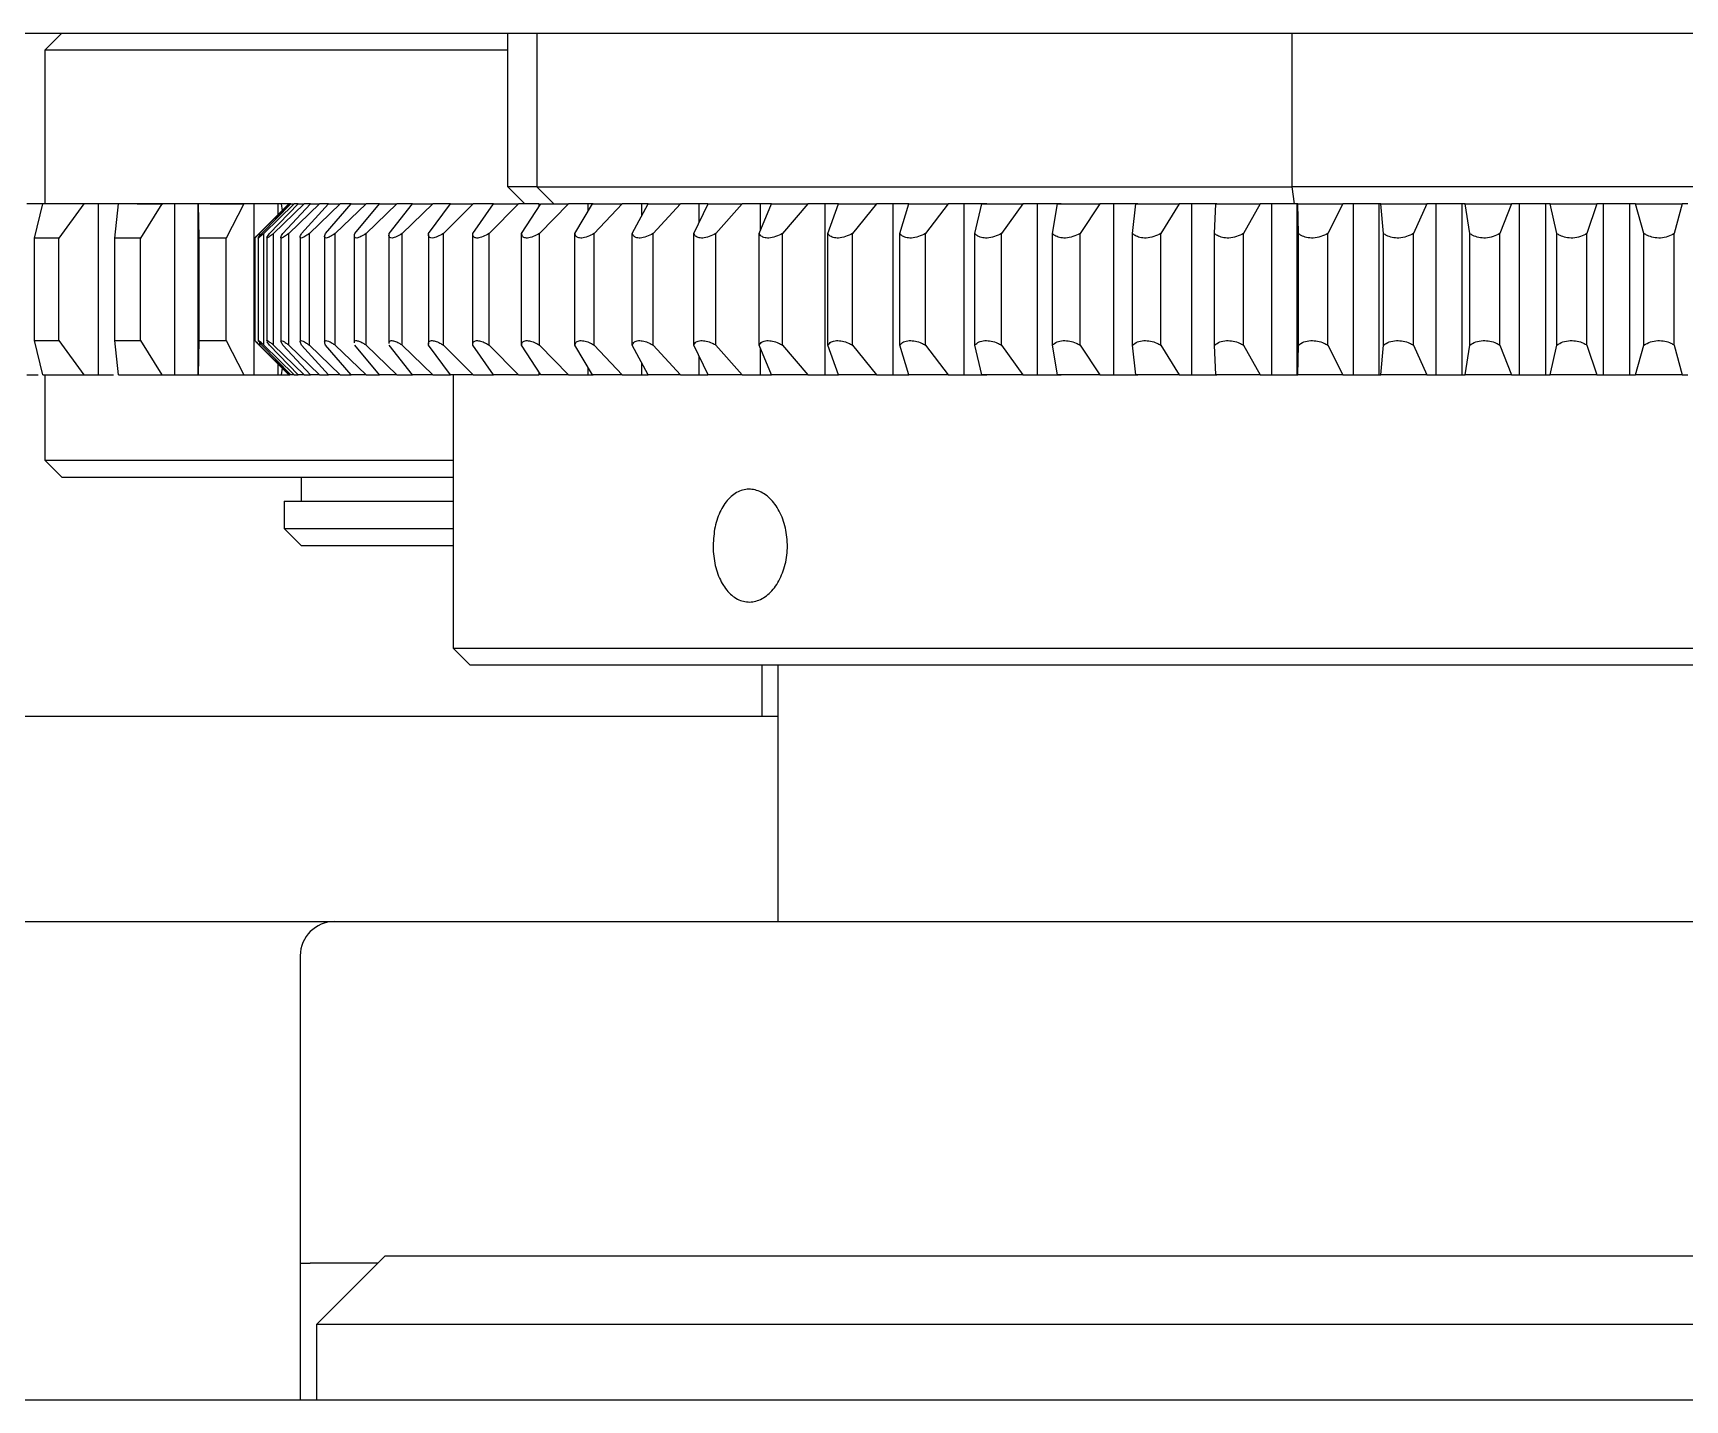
# Model space of a CAD drawing. Extents: x 500 to 100500, y -14500 to 21140.
# Drawn here: x 13657.43 to 13705.75, y -9654.02 to -9614.02 of the extents above; entities that cross this region are included whole.
import ezdxf

# ---------------------------------------------------------------- set-up
doc = ezdxf.new("R2010")
doc.units = 0
doc.linetypes.add('CENTER', pattern=[10.16, 6.35, -1.27, 1.27, -1.27])
doc.layers.get('0').update_dxf_attribs({"linetype": 'CONTINUOUS'})
doc.layers.add('Center', color=1, linetype='CENTER')

# ---------------------------------------------------------------- blocks, each defined once
blk = doc.blocks.new('KJVision R')
at = {"color": 2, "linetype": 'Continuous', "lineweight": 25}
for p, q in [((10068.895, -70870.137, 54.868), (10245.895, -70870.137, 54.868)), ((10091.455, -70870.137, 54.868), (10090.955, -70870.637, 54.868)), ((10104.493, -70874.637, 54.868), (10104.493, -70870.137, 54.868)), ((10105.34, -70870.137, 54.868), (10105.34, -70874.637, 54.868)), ((10127.439, -70874.637, 54.868), (10127.439, -70870.137, 54.868)), ((10090.955, -70870.637, 54.868), (10090.955, -70875.137, 54.868)), ((10096.733, -70870.637, 54.868), (10090.955, -70870.637, 54.868)), ((10104.493, -70870.637, 54.868), (10096.733, -70870.637, 54.868)), ((10105.34, -70874.637, 54.868), (10104.493, -70874.637, 54.868)), ((10104.996, -70875.137, 54.868), (10104.493, -70874.637, 54.868)), ((10105.837, -70875.137, 54.868), (10105.34, -70874.637, 54.868)), ((10105.34, -70874.637, 54.868), (10127.439, -70874.637, 54.868)), ((10127.507, -70875.137, 54.868), (10127.439, -70874.637, 54.868)), ((10150.747, -70874.637, 54.868), (10127.439, -70874.637, 54.868)), ((10091.035, -70875.137, 54.868), (10090.431, -70875.137, 54.868)), ((10090.65, -70876.137, 54.868), (10090.89, -70875.137, 54.868)), ((10092.09, -70875.137, 54.868), (10090.89, -70875.137, 54.868)), ((10092.09, -70875.137, 54.868), (10091.366, -70876.137, 54.868)), ((10092.526, -70875.137, 54.868), (10092.09, -70875.137, 54.868)), ((10092.526, -70880.137, 54.868), (10092.526, -70875.137, 54.868)), ((10093.173, -70875.137, 54.868), (10092.526, -70875.137, 54.868)), ((10092.996, -70876.137, 54.868), (10093.107, -70875.137, 54.868)), ((10094.379, -70875.137, 54.868), (10093.107, -70875.137, 54.868)), ((10094.379, -70875.137, 54.868), (10093.755, -70876.137, 54.868)), ((10094.755, -70875.137, 54.868), (10094.379, -70875.137, 54.868)), ((10094.755, -70880.137, 54.868), (10094.755, -70875.137, 54.868)), ((10095.435, -70875.137, 54.868), (10094.755, -70875.137, 54.868)), ((10095.435, -70880.137, 54.868), (10095.435, -70875.137, 54.868)), ((10095.447, -70875.137, 54.868), (10095.435, -70875.137, 54.868)), ((10095.467, -70876.137, 54.868), (10095.447, -70875.137, 54.868)), ((10096.772, -70875.137, 54.868), (10095.447, -70875.137, 54.868)), ((10096.772, -70875.137, 54.868), (10096.258, -70876.137, 54.868)), ((10097.081, -70875.137, 54.868), (10096.772, -70875.137, 54.868)), ((10097.081, -70880.137, 54.868), (10097.081, -70875.137, 54.868)), ((10097.783, -70875.137, 54.868), (10097.081, -70875.137, 54.868)), ((10098.095, -70875.137, 54.868), (10097.149, -70876.082, 54.868)), ((10097.233, -70876.005, 54.868), (10098.106, -70875.137, 54.868)), ((10097.297, -70876.005, 54.868), (10098.15, -70875.137, 54.868)), ((10098.245, -70875.137, 54.868), (10097.359, -70876.005, 54.868)), ((10097.527, -70876.005, 54.868), (10098.36, -70875.137, 54.868)), ((10098.54, -70875.137, 54.868), (10097.644, -70876.005, 54.868)), ((10097.783, -70875.449, 54.868), (10097.783, -70875.137, 54.868)), ((10097.874, -70875.137, 54.868), (10097.783, -70875.137, 54.868)), ((10097.903, -70875.329, 54.868), (10097.874, -70875.137, 54.868)), ((10098.124, -70875.137, 54.868), (10097.874, -70875.137, 54.868)), ((10097.916, -70876.005, 54.868), (10098.725, -70875.137, 54.868)), ((10098.99, -70875.137, 54.868), (10098.088, -70876.005, 54.868)), ((10098.095, -70875.137, 54.868), (10098.106, -70875.137, 54.868)), ((10098.15, -70875.137, 54.868), (10098.106, -70875.137, 54.868)), ((10098.15, -70875.137, 54.868), (10098.245, -70875.137, 54.868)), ((10098.36, -70875.137, 54.868), (10098.245, -70875.137, 54.868)), ((10098.36, -70875.137, 54.868), (10098.54, -70875.137, 54.868)), ((10098.463, -70876.005, 54.868), (10099.246, -70875.137, 54.868)), ((10098.725, -70875.137, 54.868), (10098.54, -70875.137, 54.868)), ((10099.594, -70875.137, 54.868), (10098.69, -70876.005, 54.868)), ((10098.725, -70875.137, 54.868), (10098.99, -70875.137, 54.868)), ((10099.246, -70875.137, 54.868), (10098.99, -70875.137, 54.868)), ((10099.166, -70876.005, 54.868), (10099.918, -70875.137, 54.868)), ((10099.246, -70875.137, 54.868), (10099.594, -70875.137, 54.868)), ((10100.348, -70875.137, 54.868), (10099.446, -70876.005, 54.868)), ((10099.918, -70875.137, 54.868), (10099.594, -70875.137, 54.868)), ((10099.918, -70875.137, 54.868), (10100.348, -70875.137, 54.868)), ((10100.022, -70876.005, 54.868), (10100.741, -70875.137, 54.868)), ((10100.741, -70875.137, 54.868), (10100.348, -70875.137, 54.868)), ((10101.251, -70875.137, 54.868), (10100.354, -70876.005, 54.868)), ((10100.741, -70875.137, 54.868), (10101.251, -70875.137, 54.868)), ((10101.027, -70876.005, 54.868), (10101.71, -70875.137, 54.868)), ((10101.71, -70875.137, 54.868), (10101.251, -70875.137, 54.868)), ((10102.299, -70875.137, 54.868), (10101.41, -70876.005, 54.868)), ((10101.71, -70875.137, 54.868), (10102.299, -70875.137, 54.868)), ((10102.178, -70876.005, 54.868), (10102.822, -70875.137, 54.868)), ((10102.822, -70875.137, 54.868), (10102.299, -70875.137, 54.868)), ((10103.487, -70875.137, 54.868), (10102.61, -70876.005, 54.868)), ((10102.822, -70875.137, 54.868), (10103.487, -70875.137, 54.868)), ((10103.469, -70876.005, 54.868), (10104.073, -70875.137, 54.868)), ((10104.073, -70875.137, 54.868), (10103.487, -70875.137, 54.868)), ((10104.811, -70875.137, 54.868), (10103.949, -70876.005, 54.868)), ((10104.073, -70875.137, 54.868), (10104.811, -70875.137, 54.868)), ((10105.408, -70875.137, 54.868), (10104.811, -70875.137, 54.868)), ((10104.896, -70876.005, 54.868), (10105.457, -70875.137, 54.868)), ((10105.408, -70875.213, 54.868), (10105.408, -70875.137, 54.868)), ((10106.266, -70875.137, 54.868), (10105.422, -70876.005, 54.868)), ((10105.457, -70875.137, 54.868), (10106.266, -70875.137, 54.868)), ((10106.849, -70875.137, 54.868), (10106.266, -70875.137, 54.868)), ((10106.454, -70876.005, 54.868), (10106.969, -70875.137, 54.868)), ((10106.849, -70875.339, 54.868), (10106.849, -70875.137, 54.868)), ((10106.993, -70875.137, 54.868), (10106.849, -70875.137, 54.868)), ((10106.969, -70875.137, 54.868), (10107.845, -70875.137, 54.868)), ((10107.845, -70875.137, 54.868), (10107.024, -70876.005, 54.868)), ((10108.413, -70875.137, 54.868), (10107.845, -70875.137, 54.868)), ((10108.136, -70876.005, 54.868), (10108.603, -70875.137, 54.868)), ((10108.413, -70875.49, 54.868), (10108.413, -70875.137, 54.868)), ((10108.602, -70875.137, 54.868), (10108.413, -70875.137, 54.868)), ((10108.603, -70875.137, 54.868), (10109.543, -70875.137, 54.868)), ((10109.543, -70875.137, 54.868), (10108.747, -70876.005, 54.868)), ((10110.094, -70875.137, 54.868), (10109.543, -70875.137, 54.868)), ((10109.935, -70876.005, 54.868), (10110.353, -70875.137, 54.868)), ((10110.094, -70875.675, 54.868), (10110.094, -70875.137, 54.868)), ((10110.351, -70875.137, 54.868), (10110.094, -70875.137, 54.868)), ((10110.353, -70875.137, 54.868), (10111.353, -70875.137, 54.868)), ((10111.353, -70875.137, 54.868), (10110.585, -70876.005, 54.868)), ((10111.884, -70875.137, 54.868), (10111.353, -70875.137, 54.868)), ((10111.845, -70876.005, 54.868), (10112.211, -70875.137, 54.868)), ((10111.884, -70875.912, 54.868), (10111.884, -70875.137, 54.868)), ((10112.21, -70875.137, 54.868), (10111.884, -70875.137, 54.868)), ((10112.211, -70875.137, 54.868), (10113.267, -70875.137, 54.868)), ((10113.267, -70875.137, 54.868), (10112.531, -70876.005, 54.868)), ((10113.776, -70875.137, 54.868), (10113.267, -70875.137, 54.868)), ((10113.776, -70880.137, 54.868), (10113.776, -70875.137, 54.868)), ((10114.17, -70875.137, 54.868), (10113.776, -70875.137, 54.868)), ((10113.857, -70876.005, 54.868), (10114.171, -70875.137, 54.868)), ((10114.171, -70875.137, 54.868), (10115.279, -70875.137, 54.868)), ((10115.279, -70875.137, 54.868), (10114.578, -70876.005, 54.868)), ((10115.764, -70875.137, 54.868), (10115.279, -70875.137, 54.868)), ((10115.764, -70880.137, 54.868), (10115.764, -70875.137, 54.868)), ((10116.223, -70875.137, 54.868), (10115.764, -70875.137, 54.868)), ((10115.964, -70876.005, 54.868), (10116.224, -70875.137, 54.868)), ((10116.224, -70875.137, 54.868), (10117.38, -70875.137, 54.868)), ((10117.38, -70875.137, 54.868), (10116.716, -70876.005, 54.868)), ((10117.84, -70875.137, 54.868), (10117.38, -70875.137, 54.868)), ((10117.84, -70880.137, 54.868), (10117.84, -70875.137, 54.868)), ((10118.505, -70875.137, 54.868), (10117.84, -70875.137, 54.868)), ((10118.158, -70876.005, 54.868), (10118.363, -70875.137, 54.868)), ((10118.363, -70875.137, 54.868), (10119.562, -70875.137, 54.868)), ((10119.562, -70875.137, 54.868), (10118.938, -70876.005, 54.868)), ((10119.994, -70875.137, 54.868), (10119.562, -70875.137, 54.868)), ((10119.994, -70880.137, 54.868), (10119.994, -70875.137, 54.868)), ((10120.682, -70875.137, 54.868), (10119.994, -70875.137, 54.868)), ((10120.429, -70876.005, 54.868), (10120.579, -70875.137, 54.868)), ((10120.579, -70875.137, 54.868), (10121.816, -70875.137, 54.868)), ((10121.816, -70875.137, 54.868), (10121.234, -70876.005, 54.868)), ((10122.219, -70875.137, 54.868), (10121.816, -70875.137, 54.868)), ((10122.219, -70880.137, 54.868), (10122.219, -70875.137, 54.868)), ((10122.928, -70875.137, 54.868), (10122.219, -70875.137, 54.868)), ((10122.77, -70876.005, 54.868), (10122.863, -70875.137, 54.868)), ((10122.863, -70875.137, 54.868), (10124.134, -70875.137, 54.868)), ((10124.134, -70875.137, 54.868), (10123.597, -70876.005, 54.868)), ((10124.506, -70875.137, 54.868), (10124.134, -70875.137, 54.868)), ((10124.506, -70880.137, 54.868), (10124.506, -70875.137, 54.868)), ((10125.232, -70875.137, 54.868), (10124.506, -70875.137, 54.868)), ((10125.17, -70876.005, 54.868), (10125.207, -70875.137, 54.868)), ((10125.207, -70875.137, 54.868), (10126.506, -70875.137, 54.868)), ((10126.506, -70875.137, 54.868), (10126.015, -70876.005, 54.868)), ((10126.846, -70875.137, 54.868), (10126.506, -70875.137, 54.868)), ((10126.846, -70880.137, 54.868), (10126.846, -70875.137, 54.868)), ((10127.587, -70875.137, 54.868), (10126.846, -70875.137, 54.868)), ((10127.587, -70880.137, 54.868), (10127.587, -70875.137, 54.868)), ((10127.601, -70875.137, 54.868), (10127.587, -70875.137, 54.868)), ((10127.621, -70876.005, 54.868), (10127.601, -70875.137, 54.868)), ((10127.601, -70875.137, 54.868), (10128.923, -70875.137, 54.868)), ((10128.923, -70875.137, 54.868), (10128.481, -70876.005, 54.868)), ((10129.229, -70875.137, 54.868), (10128.923, -70875.137, 54.868)), ((10129.229, -70880.137, 54.868), (10129.229, -70875.137, 54.868)), ((10129.982, -70875.137, 54.868), (10129.229, -70875.137, 54.868)), ((10129.982, -70880.137, 54.868), (10129.982, -70875.137, 54.868)), ((10130.035, -70875.137, 54.868), (10129.982, -70875.137, 54.868)), ((10130.112, -70876.005, 54.868), (10130.035, -70875.137, 54.868)), ((10130.035, -70875.137, 54.868), (10131.376, -70875.137, 54.868)), ((10131.376, -70875.137, 54.868), (10130.984, -70876.005, 54.868)), ((10131.647, -70875.137, 54.868), (10131.376, -70875.137, 54.868)), ((10131.647, -70880.137, 54.868), (10131.647, -70875.137, 54.868)), ((10132.408, -70875.137, 54.868), (10131.647, -70875.137, 54.868)), ((10132.408, -70880.137, 54.868), (10132.408, -70875.137, 54.868)), ((10132.5, -70875.137, 54.868), (10132.408, -70875.137, 54.868)), ((10132.634, -70876.005, 54.868), (10132.5, -70875.137, 54.868)), ((10132.5, -70875.137, 54.868), (10133.854, -70875.137, 54.868)), ((10133.854, -70875.137, 54.868), (10133.514, -70876.005, 54.868)), ((10134.089, -70875.137, 54.868), (10133.854, -70875.137, 54.868)), ((10134.089, -70880.137, 54.868), (10134.089, -70875.137, 54.868)), ((10134.856, -70875.137, 54.868), (10134.089, -70875.137, 54.868)), ((10134.856, -70880.137, 54.868), (10134.856, -70875.137, 54.868)), ((10134.987, -70875.137, 54.868), (10134.856, -70875.137, 54.868)), ((10135.176, -70876.005, 54.868), (10134.987, -70875.137, 54.868)), ((10134.987, -70875.137, 54.868), (10136.348, -70875.137, 54.868)), ((10136.348, -70875.137, 54.868), (10136.061, -70876.005, 54.868)), ((10136.546, -70875.137, 54.868), (10136.348, -70875.137, 54.868)), ((10136.546, -70880.137, 54.868), (10136.546, -70875.137, 54.868)), ((10137.316, -70875.137, 54.868), (10136.546, -70875.137, 54.868)), ((10137.316, -70880.137, 54.868), (10137.316, -70875.137, 54.868)), ((10137.485, -70875.137, 54.868), (10137.316, -70875.137, 54.868)), ((10137.729, -70876.005, 54.868), (10137.485, -70875.137, 54.868)), ((10137.485, -70875.137, 54.868), (10138.848, -70875.137, 54.868)), ((10138.848, -70875.137, 54.868), (10138.616, -70876.005, 54.868)), ((10139.009, -70875.137, 54.868), (10138.848, -70875.137, 54.868)), ((10097.115, -70876.117, 54.868), (10097.149, -70876.083, 54.868)), ((10097.233, -70876.005, 54.868), (10097.233, -70876.078, 54.868)), ((10097.359, -70879.268, 54.868), (10097.359, -70876.005, 54.868)), ((10097.644, -70879.268, 54.868), (10097.644, -70876.005, 54.868)), ((10098.088, -70879.268, 54.868), (10098.088, -70876.005, 54.868)), ((10098.69, -70879.268, 54.868), (10098.69, -70876.005, 54.868)), ((10099.138, -70876.092, 54.868), (10099.138, -70879.177, 54.868)), ((10099.446, -70879.268, 54.868), (10099.446, -70876.005, 54.868)), ((10100.005, -70876.076, 54.868), (10100.005, -70879.198, 54.868)), ((10100.354, -70879.268, 54.868), (10100.354, -70876.005, 54.868)), ((10101.019, -70876.059, 54.868), (10101.019, -70879.22, 54.868)), ((10101.41, -70879.268, 54.868), (10101.41, -70876.005, 54.868)), ((10102.175, -70876.035, 54.868), (10102.175, -70879.241, 54.868)), ((10102.61, -70879.268, 54.868), (10102.61, -70876.005, 54.868)), ((10103.469, -70879.268, 54.868), (10103.469, -70876.005, 54.868)), ((10103.949, -70879.268, 54.868), (10103.949, -70876.005, 54.868)), ((10104.896, -70879.268, 54.868), (10104.896, -70876.005, 54.868)), ((10105.422, -70879.268, 54.868), (10105.422, -70876.005, 54.868)), ((10106.454, -70879.268, 54.868), (10106.454, -70876.005, 54.868)), ((10107.024, -70879.268, 54.868), (10107.024, -70876.005, 54.868)), ((10108.136, -70879.268, 54.868), (10108.136, -70876.005, 54.868)), ((10108.747, -70879.268, 54.868), (10108.747, -70876.005, 54.868)), ((10109.935, -70879.268, 54.868), (10109.935, -70876.005, 54.868)), ((10110.585, -70879.268, 54.868), (10110.585, -70876.005, 54.868)), ((10111.845, -70879.268, 54.868), (10111.845, -70876.005, 54.868)), ((10112.531, -70879.268, 54.868), (10112.531, -70876.005, 54.868)), ((10113.857, -70879.268, 54.868), (10113.857, -70876.005, 54.868)), ((10114.578, -70879.268, 54.868), (10114.578, -70876.005, 54.868)), ((10115.964, -70879.268, 54.868), (10115.964, -70876.005, 54.868)), ((10116.716, -70879.268, 54.868), (10116.716, -70876.005, 54.868)), ((10118.158, -70879.268, 54.868), (10118.158, -70876.005, 54.868)), ((10118.938, -70879.268, 54.868), (10118.938, -70876.005, 54.868)), ((10120.429, -70879.268, 54.868), (10120.429, -70876.005, 54.868)), ((10121.234, -70879.268, 54.868), (10121.234, -70876.005, 54.868)), ((10122.77, -70879.268, 54.868), (10122.77, -70876.005, 54.868)), ((10123.597, -70879.268, 54.868), (10123.597, -70876.005, 54.868)), ((10125.17, -70879.268, 54.868), (10125.17, -70876.005, 54.868)), ((10126.015, -70879.268, 54.868), (10126.015, -70876.005, 54.868)), ((10127.621, -70879.268, 54.868), (10127.621, -70876.005, 54.868)), ((10128.481, -70879.268, 54.868), (10128.481, -70876.005, 54.868)), ((10130.112, -70879.268, 54.868), (10130.112, -70876.005, 54.868)), ((10130.984, -70879.268, 54.868), (10130.984, -70876.005, 54.868)), ((10132.634, -70879.268, 54.868), (10132.634, -70876.005, 54.868)), ((10133.514, -70879.268, 54.868), (10133.514, -70876.005, 54.868)), ((10135.176, -70879.268, 54.868), (10135.176, -70876.005, 54.868)), ((10136.061, -70879.268, 54.868), (10136.061, -70876.005, 54.868)), ((10137.729, -70879.268, 54.868), (10137.729, -70876.005, 54.868)), ((10138.616, -70879.268, 54.868), (10138.616, -70876.005, 54.868)), ((10091.366, -70876.137, 54.868), (10090.65, -70876.137, 54.868)), ((10090.65, -70879.137, 54.868), (10090.65, -70876.137, 54.868)), ((10091.366, -70879.137, 54.868), (10091.366, -70876.137, 54.868)), ((10093.755, -70876.137, 54.868), (10092.996, -70876.137, 54.868)), ((10092.996, -70879.137, 54.868), (10092.996, -70876.137, 54.868)), ((10093.755, -70879.137, 54.868), (10093.755, -70876.137, 54.868)), ((10096.258, -70876.137, 54.868), (10095.467, -70876.137, 54.868)), ((10095.467, -70879.137, 54.868), (10095.467, -70876.137, 54.868)), ((10096.258, -70879.137, 54.868), (10096.258, -70876.137, 54.868)), ((10097.096, -70876.132, 54.868), (10097.096, -70879.141, 54.868)), ((10097.192, -70876.128, 54.868), (10097.192, -70879.145, 54.868)), ((10097.446, -70876.124, 54.868), (10097.446, -70879.15, 54.868)), ((10097.856, -70876.121, 54.868), (10097.856, -70879.159, 54.868)), ((10098.421, -70876.107, 54.868), (10098.421, -70879.168, 54.868)), ((10090.89, -70880.137, 54.868), (10090.65, -70879.137, 54.868)), ((10090.65, -70879.137, 54.868), (10091.366, -70879.137, 54.868)), ((10091.366, -70879.137, 54.868), (10092.09, -70880.137, 54.868)), ((10093.107, -70880.137, 54.868), (10092.996, -70879.137, 54.868)), ((10092.996, -70879.137, 54.868), (10093.755, -70879.137, 54.868)), ((10093.755, -70879.137, 54.868), (10094.379, -70880.137, 54.868)), ((10095.447, -70880.137, 54.868), (10095.467, -70879.137, 54.868)), ((10095.467, -70879.137, 54.868), (10096.258, -70879.137, 54.868)), ((10096.258, -70879.137, 54.868), (10096.772, -70880.137, 54.868)), ((10097.149, -70879.191, 54.868), (10098.095, -70880.137, 54.868)), ((10097.233, -70879.195, 54.868), (10097.233, -70879.268, 54.868)), ((10097.233, -70879.268, 54.868), (10098.106, -70880.137, 54.868)), ((10098.15, -70880.137, 54.868), (10097.297, -70879.268, 54.868)), ((10097.359, -70879.268, 54.868), (10098.245, -70880.137, 54.868)), ((10097.527, -70879.268, 54.868), (10097.461, -70879.178, 54.868)), ((10098.36, -70880.137, 54.868), (10097.527, -70879.268, 54.868)), ((10097.644, -70879.268, 54.868), (10098.54, -70880.137, 54.868)), ((10098.725, -70880.137, 54.868), (10097.916, -70879.268, 54.868)), ((10098.088, -70879.268, 54.868), (10098.99, -70880.137, 54.868)), ((10099.246, -70880.137, 54.868), (10098.463, -70879.268, 54.868)), ((10098.69, -70879.268, 54.868), (10099.594, -70880.137, 54.868)), ((10099.918, -70880.137, 54.868), (10099.166, -70879.268, 54.868)), ((10099.446, -70879.268, 54.868), (10100.348, -70880.137, 54.868)), ((10100.741, -70880.137, 54.868), (10100.022, -70879.268, 54.868)), ((10100.354, -70879.268, 54.868), (10101.251, -70880.137, 54.868)), ((10101.71, -70880.137, 54.868), (10101.027, -70879.268, 54.868)), ((10101.41, -70879.268, 54.868), (10102.299, -70880.137, 54.868)), ((10102.822, -70880.137, 54.868), (10102.178, -70879.268, 54.868)), ((10102.61, -70879.268, 54.868), (10103.487, -70880.137, 54.868)), ((10104.073, -70880.137, 54.868), (10103.469, -70879.268, 54.868)), ((10103.949, -70879.268, 54.868), (10104.811, -70880.137, 54.868)), ((10105.457, -70880.137, 54.868), (10104.896, -70879.268, 54.868)), ((10105.422, -70879.268, 54.868), (10106.266, -70880.137, 54.868)), ((10106.969, -70880.137, 54.868), (10106.454, -70879.268, 54.868)), ((10107.024, -70879.268, 54.868), (10107.845, -70880.137, 54.868)), ((10108.603, -70880.137, 54.868), (10108.136, -70879.268, 54.868)), ((10108.747, -70879.268, 54.868), (10109.543, -70880.137, 54.868)), ((10110.353, -70880.137, 54.868), (10109.935, -70879.268, 54.868)), ((10110.585, -70879.268, 54.868), (10111.353, -70880.137, 54.868)), ((10112.211, -70880.137, 54.868), (10111.845, -70879.268, 54.868)), ((10111.884, -70880.137, 54.868), (10111.884, -70879.361, 54.868)), ((10112.531, -70879.268, 54.868), (10113.267, -70880.137, 54.868)), ((10114.171, -70880.137, 54.868), (10113.857, -70879.268, 54.868)), ((10114.578, -70879.268, 54.868), (10115.279, -70880.137, 54.868)), ((10116.224, -70880.137, 54.868), (10115.964, -70879.268, 54.868)), ((10116.716, -70879.268, 54.868), (10117.38, -70880.137, 54.868)), ((10118.363, -70880.137, 54.868), (10118.158, -70879.268, 54.868)), ((10118.938, -70879.268, 54.868), (10119.562, -70880.137, 54.868)), ((10120.579, -70880.137, 54.868), (10120.429, -70879.268, 54.868)), ((10121.234, -70879.268, 54.868), (10121.816, -70880.137, 54.868)), ((10122.863, -70880.137, 54.868), (10122.77, -70879.268, 54.868)), ((10123.597, -70879.268, 54.868), (10124.134, -70880.137, 54.868)), ((10125.207, -70880.137, 54.868), (10125.17, -70879.268, 54.868)), ((10126.015, -70879.268, 54.868), (10126.506, -70880.137, 54.868)), ((10127.601, -70880.137, 54.868), (10127.621, -70879.268, 54.868)), ((10128.481, -70879.268, 54.868), (10128.923, -70880.137, 54.868)), ((10130.035, -70880.137, 54.868), (10130.112, -70879.268, 54.868)), ((10130.984, -70879.268, 54.868), (10131.376, -70880.137, 54.868)), ((10132.5, -70880.137, 54.868), (10132.634, -70879.268, 54.868)), ((10133.514, -70879.268, 54.868), (10133.854, -70880.137, 54.868)), ((10134.987, -70880.137, 54.868), (10135.176, -70879.268, 54.868)), ((10136.061, -70879.268, 54.868), (10136.348, -70880.137, 54.868)), ((10137.485, -70880.137, 54.868), (10137.729, -70879.268, 54.868)), ((10138.616, -70879.268, 54.868), (10138.848, -70880.137, 54.868)), ((10097.783, -70880.137, 54.868), (10097.783, -70879.825, 54.868)), ((10097.874, -70880.137, 54.868), (10097.903, -70879.945, 54.868)), ((10106.849, -70880.137, 54.868), (10106.849, -70879.935, 54.868)), ((10108.413, -70880.137, 54.868), (10108.413, -70879.784, 54.868)), ((10110.094, -70880.137, 54.868), (10110.094, -70879.598, 54.868)), ((10090.431, -70880.137, 54.868), (10090.755, -70880.137, 54.868)), ((10090.89, -70880.137, 54.868), (10092.09, -70880.137, 54.868)), ((10090.955, -70880.137, 54.868), (10090.955, -70882.637, 54.868)), ((10092.09, -70880.137, 54.868), (10092.526, -70880.137, 54.868)), ((10092.526, -70880.137, 54.868), (10092.963, -70880.137, 54.868)), ((10093.107, -70880.137, 54.868), (10094.379, -70880.137, 54.868)), ((10094.379, -70880.137, 54.868), (10094.755, -70880.137, 54.868)), ((10094.755, -70880.137, 54.868), (10095.435, -70880.137, 54.868)), ((10095.435, -70880.137, 54.868), (10095.447, -70880.137, 54.868)), ((10095.447, -70880.137, 54.868), (10096.772, -70880.137, 54.868)), ((10096.772, -70880.137, 54.868), (10097.081, -70880.137, 54.868)), ((10097.081, -70880.137, 54.868), (10097.783, -70880.137, 54.868)), ((10097.783, -70880.137, 54.868), (10097.874, -70880.137, 54.868)), ((10097.874, -70880.137, 54.868), (10098.124, -70880.137, 54.868)), ((10098.106, -70880.137, 54.868), (10098.095, -70880.137, 54.868)), ((10098.15, -70880.137, 54.868), (10098.106, -70880.137, 54.868)), ((10098.245, -70880.137, 54.868), (10098.15, -70880.137, 54.868)), ((10098.245, -70880.137, 54.868), (10098.36, -70880.137, 54.868)), ((10098.54, -70880.137, 54.868), (10098.36, -70880.137, 54.868)), ((10098.54, -70880.137, 54.868), (10098.725, -70880.137, 54.868)), ((10098.99, -70880.137, 54.868), (10098.725, -70880.137, 54.868)), ((10098.99, -70880.137, 54.868), (10099.246, -70880.137, 54.868)), ((10099.594, -70880.137, 54.868), (10099.246, -70880.137, 54.868)), ((10099.594, -70880.137, 54.868), (10099.918, -70880.137, 54.868)), ((10100.348, -70880.137, 54.868), (10099.918, -70880.137, 54.868)), ((10100.348, -70880.137, 54.868), (10100.741, -70880.137, 54.868)), ((10101.251, -70880.137, 54.868), (10100.741, -70880.137, 54.868)), ((10101.251, -70880.137, 54.868), (10101.71, -70880.137, 54.868)), ((10102.299, -70880.137, 54.868), (10101.71, -70880.137, 54.868)), ((10102.299, -70880.137, 54.868), (10102.822, -70880.137, 54.868)), ((10103.487, -70880.137, 54.868), (10102.822, -70880.137, 54.868)), ((10102.895, -70880.137, 54.868), (10102.895, -70888.137, 54.868)), ((10103.487, -70880.137, 54.868), (10104.073, -70880.137, 54.868)), ((10104.811, -70880.137, 54.868), (10104.073, -70880.137, 54.868)), ((10104.811, -70880.137, 54.868), (10105.408, -70880.137, 54.868)), ((10105.408, -70880.137, 54.868), (10105.408, -70880.06, 54.868)), ((10106.266, -70880.137, 54.868), (10105.457, -70880.137, 54.868)), ((10106.266, -70880.137, 54.868), (10106.849, -70880.137, 54.868)), ((10106.849, -70880.137, 54.868), (10106.993, -70880.137, 54.868)), ((10107.845, -70880.137, 54.868), (10106.969, -70880.137, 54.868)), ((10107.845, -70880.137, 54.868), (10108.413, -70880.137, 54.868)), ((10108.413, -70880.137, 54.868), (10108.602, -70880.137, 54.868)), ((10109.543, -70880.137, 54.868), (10108.603, -70880.137, 54.868)), ((10109.543, -70880.137, 54.868), (10110.094, -70880.137, 54.868)), ((10110.094, -70880.137, 54.868), (10110.351, -70880.137, 54.868)), ((10111.353, -70880.137, 54.868), (10110.353, -70880.137, 54.868)), ((10111.353, -70880.137, 54.868), (10111.884, -70880.137, 54.868)), ((10111.884, -70880.137, 54.868), (10112.21, -70880.137, 54.868)), ((10113.267, -70880.137, 54.868), (10112.211, -70880.137, 54.868)), ((10113.267, -70880.137, 54.868), (10113.776, -70880.137, 54.868)), ((10113.776, -70880.137, 54.868), (10114.17, -70880.137, 54.868)), ((10115.279, -70880.137, 54.868), (10114.171, -70880.137, 54.868)), ((10115.279, -70880.137, 54.868), (10115.764, -70880.137, 54.868)), ((10115.764, -70880.137, 54.868), (10116.223, -70880.137, 54.868)), ((10117.38, -70880.137, 54.868), (10116.224, -70880.137, 54.868)), ((10117.38, -70880.137, 54.868), (10117.84, -70880.137, 54.868)), ((10117.84, -70880.137, 54.868), (10118.505, -70880.137, 54.868)), ((10119.562, -70880.137, 54.868), (10118.363, -70880.137, 54.868)), ((10119.562, -70880.137, 54.868), (10119.994, -70880.137, 54.868)), ((10119.994, -70880.137, 54.868), (10120.682, -70880.137, 54.868)), ((10121.816, -70880.137, 54.868), (10120.579, -70880.137, 54.868)), ((10121.816, -70880.137, 54.868), (10122.219, -70880.137, 54.868)), ((10122.219, -70880.137, 54.868), (10122.928, -70880.137, 54.868)), ((10124.134, -70880.137, 54.868), (10122.863, -70880.137, 54.868)), ((10124.134, -70880.137, 54.868), (10124.506, -70880.137, 54.868)), ((10124.506, -70880.137, 54.868), (10125.232, -70880.137, 54.868)), ((10126.506, -70880.137, 54.868), (10125.207, -70880.137, 54.868)), ((10126.506, -70880.137, 54.868), (10126.846, -70880.137, 54.868)), ((10126.846, -70880.137, 54.868), (10127.587, -70880.137, 54.868)), ((10127.587, -70880.137, 54.868), (10127.601, -70880.137, 54.868)), ((10128.923, -70880.137, 54.868), (10127.601, -70880.137, 54.868)), ((10128.923, -70880.137, 54.868), (10129.229, -70880.137, 54.868)), ((10129.229, -70880.137, 54.868), (10129.982, -70880.137, 54.868)), ((10129.982, -70880.137, 54.868), (10130.035, -70880.137, 54.868)), ((10131.376, -70880.137, 54.868), (10130.035, -70880.137, 54.868)), ((10131.376, -70880.137, 54.868), (10131.647, -70880.137, 54.868)), ((10131.647, -70880.137, 54.868), (10132.408, -70880.137, 54.868)), ((10132.408, -70880.137, 54.868), (10132.5, -70880.137, 54.868)), ((10133.854, -70880.137, 54.868), (10132.5, -70880.137, 54.868)), ((10133.854, -70880.137, 54.868), (10134.089, -70880.137, 54.868)), ((10134.089, -70880.137, 54.868), (10134.856, -70880.137, 54.868)), ((10134.856, -70880.137, 54.868), (10134.987, -70880.137, 54.868)), ((10136.348, -70880.137, 54.868), (10134.987, -70880.137, 54.868)), ((10136.348, -70880.137, 54.868), (10136.546, -70880.137, 54.868)), ((10136.546, -70880.137, 54.868), (10137.316, -70880.137, 54.868)), ((10137.316, -70880.137, 54.868), (10137.485, -70880.137, 54.868)), ((10138.848, -70880.137, 54.868), (10137.485, -70880.137, 54.868)), ((10138.848, -70880.137, 54.868), (10139.009, -70880.137, 54.868)), ((10090.955, -70882.637, 54.868), (10091.455, -70883.137, 54.868)), ((10090.955, -70882.637, 54.868), (10102.895, -70882.637, 54.868)), ((10091.455, -70883.137, 54.868), (10102.895, -70883.137, 54.868)), ((10098.455, -70883.137, 54.868), (10098.455, -70883.837, 54.868)), ((10097.955, -70883.837, 54.868), (10097.955, -70884.637, 54.868)), ((10097.955, -70883.837, 54.868), (10102.895, -70883.837, 54.868)), ((10097.955, -70884.637, 54.868), (10098.455, -70885.137, 54.868)), ((10097.955, -70884.637, 54.868), (10102.895, -70884.637, 54.868)), ((10098.455, -70885.137, 54.868), (10102.895, -70885.137, 54.868)), ((10102.895, -70888.137, 54.868), (10103.395, -70888.637, 54.868)), ((10102.895, -70888.137, 54.868), (10172.895, -70888.137, 54.868)), ((10172.395, -70888.637, 54.868), (10103.395, -70888.637, 54.868)), ((10111.925, -70888.637, 54.868), (10111.925, -70890.137, 54.868)), ((10112.395, -70888.637, 54.868), (10112.395, -70896.137, 54.868)), ((10112.395, -70890.137, 54.868), (10077.425, -70890.137, 54.868)), ((10071.425, -70896.137, 54.868), (10112.395, -70896.137, 54.868)), ((10112.395, -70896.137, 54.868), (10163.395, -70896.137, 54.868)), ((10098.425, -70897.137, 54.868), (10098.425, -70906.137, 54.868)), ((10100.895, -70905.927, 54.868), (10098.895, -70907.927, 54.868)), ((10137.895, -70905.927, 54.868), (10100.895, -70905.927, 54.868)), ((10174.341, -70905.927, 54.868), (10137.895, -70905.927, 54.868)), ((10098.425, -70906.137, 54.868), (10098.425, -70907.137, 54.868)), ((10098.425, -70906.137, 54.868), (10098.718, -70906.137, 54.868)), ((10100.685, -70906.137, 54.868), (10098.718, -70906.137, 54.868)), ((10098.425, -70907.137, 54.868), (10098.425, -70910.137, 54.868)), ((10098.895, -70907.927, 54.868), (10098.895, -70910.137, 54.868)), ((10174.341, -70907.927, 54.868), (10098.895, -70907.927, 54.868)), ((9976.895, -70910.137, 54.868), (10360.895, -70910.137, 54.868))]:
    blk.add_line(p, q, dxfattribs=at)
blk.add_arc((10099.425, -70897.137, 54.868), 1, 90, 180, dxfattribs=at)
for points, knots in [([(10093.655, -70875.137, 54.868), (10093.722, -70875.137, 54.868), (10093.8, -70875.137, 54.868), (10094.322, -70875.137, 54.868), (10094.405, -70875.137, 54.868)], [0, 0, 0, 0, 0.8415275, 1, 1, 1, 1]), ([(10095.785, -70875.137, 54.868), (10095.788, -70875.137, 54.868), (10096.044, -70875.137, 54.868), (10096.39, -70875.137, 54.868), (10096.731, -70875.137, 54.868)], [0, 0, 0, 0, 0.011375, 1, 1, 1, 1]), ([(10097.233, -70876.005, 54.868), (10097.2, -70876.037, 54.868), (10097.133, -70876.102, 54.868), (10097.091, -70876.143, 54.868), (10097.099, -70876.134, 54.868), (10097.1, -70876.132, 54.868)], [0, 0, 0, 0, 0.456162, 0.915234, 1, 1, 1, 1]), ([(10097.359, -70876.005, 54.868), (10097.321, -70876.038, 54.868), (10097.247, -70876.103, 54.868), (10097.192, -70876.144, 54.868), (10097.197, -70876.132, 54.868), (10097.198, -70876.128, 54.868)], [0, 0, 0, 0, 0.414125, 0.830891, 1, 1, 1, 1]), ([(10097.2, -70876.12, 54.868), (10097.212, -70876.103, 54.868), (10097.234, -70876.075, 54.868), (10097.279, -70876.025, 54.868), (10097.297, -70876.005, 54.868)], [0, 0, 0, 0, 0.599151, 1, 1, 1, 1]), ([(10097.448, -70876.12, 54.868), (10097.457, -70876.103, 54.868), (10097.471, -70876.075, 54.868), (10097.511, -70876.025, 54.868), (10097.527, -70876.005, 54.868)], [0, 0, 0, 0, 0.599151, 1, 1, 1, 1]), ([(10097.644, -70876.005, 54.868), (10097.603, -70876.038, 54.868), (10097.521, -70876.104, 54.868), (10097.452, -70876.145, 54.868), (10097.451, -70876.13, 54.868), (10097.451, -70876.124, 54.868)], [0, 0, 0, 0, 0.379158, 0.760734, 1, 1, 1, 1]), ([(10098.088, -70876.005, 54.868), (10098.044, -70876.038, 54.868), (10097.954, -70876.105, 54.868), (10097.871, -70876.145, 54.868), (10097.848, -70876.128, 54.868), (10097.87, -70876.074, 54.868), (10097.903, -70876.025, 54.868), (10097.916, -70876.005, 54.868)], [0, 0, 0, 0, 0.23049, 0.46245, 0.669485, 0.867513, 1, 1, 1, 1]), ([(10098.69, -70876.005, 54.868), (10098.642, -70876.038, 54.868), (10098.546, -70876.105, 54.868), (10098.45, -70876.145, 54.868), (10098.414, -70876.128, 54.868), (10098.425, -70876.074, 54.868), (10098.452, -70876.025, 54.868), (10098.463, -70876.005, 54.868)], [0, 0, 0, 0, 0.23049, 0.46245, 0.669485, 0.867513, 1, 1, 1, 1]), ([(10099.446, -70876.005, 54.868), (10099.395, -70876.038, 54.868), (10099.293, -70876.105, 54.868), (10099.185, -70876.145, 54.868), (10099.135, -70876.128, 54.868), (10099.136, -70876.074, 54.868), (10099.158, -70876.025, 54.868), (10099.166, -70876.005, 54.868)], [0, 0, 0, 0, 0.23049, 0.46245, 0.669485, 0.867513, 1, 1, 1, 1]), ([(10100.354, -70876.005, 54.868), (10100.3, -70876.038, 54.868), (10100.193, -70876.105, 54.868), (10100.073, -70876.145, 54.868), (10100.01, -70876.128, 54.868), (10100, -70876.074, 54.868), (10100.016, -70876.025, 54.868), (10100.022, -70876.005, 54.868)], [0, 0, 0, 0, 0.23049, 0.46245, 0.669485, 0.867513, 1, 1, 1, 1]), ([(10101.41, -70876.005, 54.868), (10101.354, -70876.038, 54.868), (10101.241, -70876.105, 54.868), (10101.109, -70876.145, 54.868), (10101.034, -70876.128, 54.868), (10101.014, -70876.074, 54.868), (10101.023, -70876.025, 54.868), (10101.027, -70876.005, 54.868)], [0, 0, 0, 0, 0.23049, 0.46245, 0.669485, 0.867513, 1, 1, 1, 1]), ([(10102.61, -70876.005, 54.868), (10102.551, -70876.038, 54.868), (10102.434, -70876.105, 54.868), (10102.291, -70876.145, 54.868), (10102.204, -70876.128, 54.868), (10102.173, -70876.074, 54.868), (10102.176, -70876.025, 54.868), (10102.178, -70876.005, 54.868)], [0, 0, 0, 0, 0.23049, 0.46245, 0.669485, 0.867513, 1, 1, 1, 1]), ([(10103.949, -70876.005, 54.868), (10103.889, -70876.038, 54.868), (10103.767, -70876.105, 54.868), (10103.614, -70876.145, 54.868), (10103.515, -70876.128, 54.868), (10103.473, -70876.074, 54.868), (10103.47, -70876.025, 54.868), (10103.469, -70876.005, 54.868)], [0, 0, 0, 0, 0.23049, 0.46245, 0.669485, 0.867513, 1, 1, 1, 1]), ([(10105.422, -70876.005, 54.868), (10105.36, -70876.038, 54.868), (10105.235, -70876.105, 54.868), (10105.072, -70876.145, 54.868), (10104.961, -70876.128, 54.868), (10104.909, -70876.074, 54.868), (10104.9, -70876.025, 54.868), (10104.896, -70876.005, 54.868)], [0, 0, 0, 0, 0.23049, 0.46245, 0.669485, 0.867513, 1, 1, 1, 1]), ([(10107.024, -70876.005, 54.868), (10106.96, -70876.038, 54.868), (10106.831, -70876.105, 54.868), (10106.659, -70876.145, 54.868), (10106.537, -70876.128, 54.868), (10106.475, -70876.074, 54.868), (10106.46, -70876.025, 54.868), (10106.454, -70876.005, 54.868)], [0, 0, 0, 0, 0.23049, 0.46245, 0.669485, 0.867513, 1, 1, 1, 1]), ([(10108.747, -70876.005, 54.868), (10108.682, -70876.038, 54.868), (10108.55, -70876.105, 54.868), (10108.369, -70876.145, 54.868), (10108.237, -70876.128, 54.868), (10108.165, -70876.074, 54.868), (10108.144, -70876.025, 54.868), (10108.136, -70876.005, 54.868)], [0, 0, 0, 0, 0.23049, 0.46245, 0.669485, 0.867513, 1, 1, 1, 1]), ([(10110.585, -70876.005, 54.868), (10110.519, -70876.038, 54.868), (10110.385, -70876.105, 54.868), (10110.197, -70876.145, 54.868), (10110.054, -70876.128, 54.868), (10109.972, -70876.074, 54.868), (10109.946, -70876.025, 54.868), (10109.935, -70876.005, 54.868)], [0, 0, 0, 0, 0.23049, 0.46245, 0.669485, 0.867513, 1, 1, 1, 1]), ([(10112.531, -70876.005, 54.868), (10112.464, -70876.038, 54.868), (10112.329, -70876.105, 54.868), (10112.133, -70876.145, 54.868), (10111.981, -70876.128, 54.868), (10111.89, -70876.074, 54.868), (10111.857, -70876.025, 54.868), (10111.845, -70876.005, 54.868)], [0, 0, 0, 0, 0.23049, 0.46245, 0.669485, 0.867513, 1, 1, 1, 1]), ([(10114.578, -70876.005, 54.868), (10114.51, -70876.038, 54.868), (10114.373, -70876.105, 54.868), (10114.171, -70876.145, 54.868), (10114.01, -70876.128, 54.868), (10113.91, -70876.074, 54.868), (10113.872, -70876.025, 54.868), (10113.857, -70876.005, 54.868)], [0, 0, 0, 0, 0.23049, 0.46245, 0.669485, 0.867513, 1, 1, 1, 1]), ([(10116.716, -70876.005, 54.868), (10116.647, -70876.038, 54.868), (10116.51, -70876.105, 54.868), (10116.303, -70876.145, 54.868), (10116.134, -70876.128, 54.868), (10116.025, -70876.074, 54.868), (10115.981, -70876.025, 54.868), (10115.964, -70876.005, 54.868)], [0, 0, 0, 0, 0.23049, 0.46245, 0.669485, 0.867513, 1, 1, 1, 1]), ([(10118.938, -70876.005, 54.868), (10118.869, -70876.038, 54.868), (10118.732, -70876.105, 54.868), (10118.52, -70876.145, 54.868), (10118.343, -70876.128, 54.868), (10118.226, -70876.074, 54.868), (10118.177, -70876.025, 54.868), (10118.158, -70876.005, 54.868)], [0, 0, 0, 0, 0.23049, 0.46245, 0.669485, 0.867513, 1, 1, 1, 1]), ([(10121.234, -70876.005, 54.868), (10121.166, -70876.038, 54.868), (10121.029, -70876.105, 54.868), (10120.813, -70876.145, 54.868), (10120.629, -70876.128, 54.868), (10120.505, -70876.074, 54.868), (10120.451, -70876.025, 54.868), (10120.429, -70876.005, 54.868)], [0, 0, 0, 0, 0.23049, 0.46245, 0.669485, 0.867513, 1, 1, 1, 1]), ([(10123.597, -70876.005, 54.868), (10123.529, -70876.038, 54.868), (10123.393, -70876.105, 54.868), (10123.174, -70876.145, 54.868), (10122.984, -70876.128, 54.868), (10122.852, -70876.074, 54.868), (10122.794, -70876.025, 54.868), (10122.77, -70876.005, 54.868)], [0, 0, 0, 0, 0.23049, 0.46245, 0.669485, 0.867513, 1, 1, 1, 1]), ([(10126.015, -70876.005, 54.868), (10125.948, -70876.038, 54.868), (10125.814, -70876.105, 54.868), (10125.593, -70876.145, 54.868), (10125.397, -70876.128, 54.868), (10125.259, -70876.074, 54.868), (10125.196, -70876.025, 54.868), (10125.17, -70876.005, 54.868)], [0, 0, 0, 0, 0.23049, 0.46245, 0.669485, 0.867513, 1, 1, 1, 1]), ([(10128.481, -70876.005, 54.868), (10128.415, -70876.038, 54.868), (10128.283, -70876.105, 54.868), (10128.06, -70876.145, 54.868), (10127.86, -70876.128, 54.868), (10127.716, -70876.074, 54.868), (10127.648, -70876.025, 54.868), (10127.621, -70876.005, 54.868)], [0, 0, 0, 0, 0.23049, 0.46245, 0.669485, 0.867513, 1, 1, 1, 1]), ([(10130.984, -70876.005, 54.868), (10130.919, -70876.038, 54.868), (10130.79, -70876.105, 54.868), (10130.566, -70876.145, 54.868), (10130.363, -70876.128, 54.868), (10130.213, -70876.074, 54.868), (10130.141, -70876.025, 54.868), (10130.112, -70876.005, 54.868)], [0, 0, 0, 0, 0.23049, 0.46245, 0.669485, 0.867513, 1, 1, 1, 1]), ([(10133.514, -70876.005, 54.868), (10133.451, -70876.038, 54.868), (10133.324, -70876.105, 54.868), (10133.102, -70876.145, 54.868), (10132.895, -70876.128, 54.868), (10132.74, -70876.074, 54.868), (10132.664, -70876.025, 54.868), (10132.634, -70876.005, 54.868)], [0, 0, 0, 0, 0.23049, 0.46245, 0.669485, 0.867513, 1, 1, 1, 1]), ([(10136.061, -70876.005, 54.868), (10136, -70876.038, 54.868), (10135.877, -70876.105, 54.868), (10135.656, -70876.145, 54.868), (10135.446, -70876.128, 54.868), (10135.288, -70876.074, 54.868), (10135.208, -70876.025, 54.868), (10135.176, -70876.005, 54.868)], [0, 0, 0, 0, 0.23049, 0.46245, 0.669485, 0.867513, 1, 1, 1, 1]), ([(10138.616, -70876.005, 54.868), (10138.557, -70876.038, 54.868), (10138.438, -70876.105, 54.868), (10138.219, -70876.145, 54.868), (10138.008, -70876.128, 54.868), (10137.845, -70876.074, 54.868), (10137.763, -70876.025, 54.868), (10137.729, -70876.005, 54.868)], [0, 0, 0, 0, 0.23049, 0.46245, 0.669485, 0.867513, 1, 1, 1, 1]), ([(10097.233, -70879.268, 54.868), (10097.199, -70879.235, 54.868), (10097.13, -70879.168, 54.868), (10097.089, -70879.129, 54.868), (10097.099, -70879.141, 54.868), (10097.135, -70879.177, 54.868), (10097.149, -70879.191, 54.868)], [0, 0, 0, 0, 0.289438, 0.580723, 0.840707, 1, 1, 1, 1]), ([(10097.359, -70879.268, 54.868), (10097.321, -70879.235, 54.868), (10097.245, -70879.168, 54.868), (10097.189, -70879.128, 54.868), (10097.192, -70879.146, 54.868), (10097.235, -70879.199, 54.868), (10097.279, -70879.249, 54.868), (10097.297, -70879.268, 54.868)], [0, 0, 0, 0, 0.23049, 0.46245, 0.669485, 0.867513, 1, 1, 1, 1]), ([(10097.452, -70879.15, 54.868), (10097.45, -70879.145, 54.868), (10097.443, -70879.126, 54.868), (10097.486, -70879.148, 54.868), (10097.559, -70879.199, 54.868), (10097.62, -70879.248, 54.868), (10097.644, -70879.268, 54.868)], [0, 0, 0, 0, 0.117199, 0.457206, 0.782422, 1, 1, 1, 1]), ([(10097.916, -70879.268, 54.868), (10097.895, -70879.235, 54.868), (10097.851, -70879.168, 54.868), (10097.854, -70879.128, 54.868), (10097.912, -70879.146, 54.868), (10097.997, -70879.199, 54.868), (10098.062, -70879.249, 54.868), (10098.088, -70879.268, 54.868)], [0, 0, 0, 0, 0.23049, 0.46245, 0.669485, 0.867513, 1, 1, 1, 1]), ([(10098.463, -70879.268, 54.868), (10098.446, -70879.235, 54.868), (10098.411, -70879.168, 54.868), (10098.427, -70879.128, 54.868), (10098.498, -70879.146, 54.868), (10098.592, -70879.199, 54.868), (10098.662, -70879.249, 54.868), (10098.69, -70879.268, 54.868)], [0, 0, 0, 0, 0.23049, 0.46245, 0.669485, 0.867513, 1, 1, 1, 1]), ([(10099.166, -70879.268, 54.868), (10099.153, -70879.235, 54.868), (10099.126, -70879.168, 54.868), (10099.157, -70879.128, 54.868), (10099.24, -70879.146, 54.868), (10099.343, -70879.199, 54.868), (10099.416, -70879.249, 54.868), (10099.446, -70879.268, 54.868)], [0, 0, 0, 0, 0.23049, 0.46245, 0.669485, 0.867513, 1, 1, 1, 1]), ([(10100.01, -70879.198, 54.868), (10100.009, -70879.191, 54.868), (10100, -70879.153, 54.868), (10100.041, -70879.13, 54.868), (10100.134, -70879.145, 54.868), (10100.246, -70879.199, 54.868), (10100.323, -70879.249, 54.868), (10100.354, -70879.268, 54.868)], [0, 0, 0, 0, 0.061283, 0.344249, 0.596808, 0.838381, 1, 1, 1, 1]), ([(10101.026, -70879.22, 54.868), (10101.024, -70879.205, 54.868), (10101.019, -70879.158, 54.868), (10101.072, -70879.129, 54.868), (10101.177, -70879.145, 54.868), (10101.297, -70879.199, 54.868), (10101.377, -70879.249, 54.868), (10101.41, -70879.268, 54.868)], [0, 0, 0, 0, 0.121041, 0.385993, 0.622475, 0.84867, 1, 1, 1, 1]), ([(10102.178, -70879.268, 54.868), (10102.177, -70879.235, 54.868), (10102.176, -70879.168, 54.868), (10102.247, -70879.128, 54.868), (10102.365, -70879.146, 54.868), (10102.492, -70879.199, 54.868), (10102.576, -70879.249, 54.868), (10102.61, -70879.268, 54.868)], [0, 0, 0, 0, 0.23049, 0.46245, 0.669485, 0.867513, 1, 1, 1, 1]), ([(10103.469, -70879.268, 54.868), (10103.473, -70879.235, 54.868), (10103.48, -70879.168, 54.868), (10103.565, -70879.128, 54.868), (10103.694, -70879.146, 54.868), (10103.828, -70879.199, 54.868), (10103.914, -70879.249, 54.868), (10103.949, -70879.268, 54.868)], [0, 0, 0, 0, 0.23049, 0.46245, 0.669485, 0.867513, 1, 1, 1, 1]), ([(10104.896, -70879.268, 54.868), (10104.905, -70879.235, 54.868), (10104.921, -70879.168, 54.868), (10105.018, -70879.128, 54.868), (10105.157, -70879.146, 54.868), (10105.297, -70879.199, 54.868), (10105.387, -70879.249, 54.868), (10105.422, -70879.268, 54.868)], [0, 0, 0, 0, 0.23049, 0.46245, 0.669485, 0.867513, 1, 1, 1, 1]), ([(10106.454, -70879.268, 54.868), (10106.466, -70879.235, 54.868), (10106.491, -70879.168, 54.868), (10106.601, -70879.128, 54.868), (10106.75, -70879.146, 54.868), (10106.896, -70879.199, 54.868), (10106.987, -70879.249, 54.868), (10107.024, -70879.268, 54.868)], [0, 0, 0, 0, 0.23049, 0.46245, 0.669485, 0.867513, 1, 1, 1, 1]), ([(10108.136, -70879.268, 54.868), (10108.152, -70879.235, 54.868), (10108.185, -70879.168, 54.868), (10108.307, -70879.128, 54.868), (10108.465, -70879.146, 54.868), (10108.617, -70879.199, 54.868), (10108.71, -70879.249, 54.868), (10108.747, -70879.268, 54.868)], [0, 0, 0, 0, 0.23049, 0.46245, 0.669485, 0.867513, 1, 1, 1, 1]), ([(10109.935, -70879.268, 54.868), (10109.956, -70879.235, 54.868), (10109.997, -70879.168, 54.868), (10110.13, -70879.128, 54.868), (10110.297, -70879.146, 54.868), (10110.453, -70879.199, 54.868), (10110.547, -70879.249, 54.868), (10110.585, -70879.268, 54.868)], [0, 0, 0, 0, 0.23049, 0.46245, 0.669485, 0.867513, 1, 1, 1, 1]), ([(10111.845, -70879.268, 54.868), (10111.869, -70879.235, 54.868), (10111.919, -70879.168, 54.868), (10112.063, -70879.128, 54.868), (10112.237, -70879.146, 54.868), (10112.398, -70879.199, 54.868), (10112.493, -70879.249, 54.868), (10112.531, -70879.268, 54.868)], [0, 0, 0, 0, 0.23049, 0.46245, 0.669485, 0.867513, 1, 1, 1, 1]), ([(10113.857, -70879.268, 54.868), (10113.886, -70879.235, 54.868), (10113.943, -70879.168, 54.868), (10114.098, -70879.128, 54.868), (10114.279, -70879.146, 54.868), (10114.443, -70879.199, 54.868), (10114.539, -70879.249, 54.868), (10114.578, -70879.268, 54.868)], [0, 0, 0, 0, 0.23049, 0.46245, 0.669485, 0.867513, 1, 1, 1, 1]), ([(10115.964, -70879.268, 54.868), (10115.997, -70879.235, 54.868), (10116.062, -70879.168, 54.868), (10116.226, -70879.128, 54.868), (10116.414, -70879.146, 54.868), (10116.581, -70879.199, 54.868), (10116.677, -70879.249, 54.868), (10116.716, -70879.268, 54.868)], [0, 0, 0, 0, 0.23049, 0.46245, 0.669485, 0.867513, 1, 1, 1, 1]), ([(10118.158, -70879.268, 54.868), (10118.194, -70879.235, 54.868), (10118.267, -70879.168, 54.868), (10118.44, -70879.128, 54.868), (10118.634, -70879.146, 54.868), (10118.803, -70879.199, 54.868), (10118.899, -70879.249, 54.868), (10118.938, -70879.268, 54.868)], [0, 0, 0, 0, 0.23049, 0.46245, 0.669485, 0.867513, 1, 1, 1, 1]), ([(10120.429, -70879.268, 54.868), (10120.469, -70879.235, 54.868), (10120.549, -70879.168, 54.868), (10120.731, -70879.128, 54.868), (10120.93, -70879.146, 54.868), (10121.1, -70879.199, 54.868), (10121.196, -70879.249, 54.868), (10121.234, -70879.268, 54.868)], [0, 0, 0, 0, 0.23049, 0.46245, 0.669485, 0.867513, 1, 1, 1, 1]), ([(10122.77, -70879.268, 54.868), (10122.813, -70879.235, 54.868), (10122.9, -70879.168, 54.868), (10123.09, -70879.128, 54.868), (10123.292, -70879.146, 54.868), (10123.463, -70879.199, 54.868), (10123.558, -70879.249, 54.868), (10123.597, -70879.268, 54.868)], [0, 0, 0, 0, 0.23049, 0.46245, 0.669485, 0.867513, 1, 1, 1, 1]), ([(10125.17, -70879.268, 54.868), (10125.217, -70879.235, 54.868), (10125.31, -70879.168, 54.868), (10125.507, -70879.128, 54.868), (10125.713, -70879.146, 54.868), (10125.884, -70879.199, 54.868), (10125.978, -70879.249, 54.868), (10126.015, -70879.268, 54.868)], [0, 0, 0, 0, 0.23049, 0.46245, 0.669485, 0.867513, 1, 1, 1, 1]), ([(10127.621, -70879.268, 54.868), (10127.67, -70879.235, 54.868), (10127.77, -70879.168, 54.868), (10127.972, -70879.128, 54.868), (10128.181, -70879.146, 54.868), (10128.352, -70879.199, 54.868), (10128.444, -70879.249, 54.868), (10128.481, -70879.268, 54.868)], [0, 0, 0, 0, 0.23049, 0.46245, 0.669485, 0.867513, 1, 1, 1, 1]), ([(10130.112, -70879.268, 54.868), (10130.164, -70879.235, 54.868), (10130.269, -70879.168, 54.868), (10130.478, -70879.128, 54.868), (10130.688, -70879.146, 54.868), (10130.857, -70879.199, 54.868), (10130.948, -70879.249, 54.868), (10130.984, -70879.268, 54.868)], [0, 0, 0, 0, 0.23049, 0.46245, 0.669485, 0.867513, 1, 1, 1, 1]), ([(10132.634, -70879.268, 54.868), (10132.689, -70879.235, 54.868), (10132.799, -70879.168, 54.868), (10133.012, -70879.128, 54.868), (10133.223, -70879.146, 54.868), (10133.391, -70879.199, 54.868), (10133.479, -70879.249, 54.868), (10133.514, -70879.268, 54.868)], [0, 0, 0, 0, 0.23049, 0.46245, 0.669485, 0.867513, 1, 1, 1, 1]), ([(10135.176, -70879.268, 54.868), (10135.234, -70879.235, 54.868), (10135.349, -70879.168, 54.868), (10135.566, -70879.128, 54.868), (10135.777, -70879.146, 54.868), (10135.942, -70879.199, 54.868), (10136.027, -70879.249, 54.868), (10136.061, -70879.268, 54.868)], [0, 0, 0, 0, 0.23049, 0.46245, 0.669485, 0.867513, 1, 1, 1, 1]), ([(10137.729, -70879.268, 54.868), (10137.789, -70879.235, 54.868), (10137.909, -70879.168, 54.868), (10138.128, -70879.128, 54.868), (10138.339, -70879.146, 54.868), (10138.501, -70879.199, 54.868), (10138.583, -70879.249, 54.868), (10138.616, -70879.268, 54.868)], [0, 0, 0, 0, 0.23049, 0.46245, 0.669485, 0.867513, 1, 1, 1, 1]), ([(10110.5, -70885.137, 54.868), (10110.511, -70884.951, 54.868), (10110.534, -70884.58, 54.868), (10110.711, -70884.087, 54.868), (10110.977, -70883.711, 54.868), (10111.314, -70883.496, 54.868), (10111.684, -70883.466, 54.868), (10112.046, -70883.624, 54.868), (10112.358, -70883.953, 54.868), (10112.582, -70884.414, 54.868), (10112.664, -70884.835, 54.868), (10112.68, -70885.263, 54.868), (10112.629, -70885.693, 54.868), (10112.44, -70886.186, 54.868), (10112.152, -70886.562, 54.868), (10111.801, -70886.777, 54.868), (10111.429, -70886.807, 54.868), (10111.078, -70886.649, 54.868), (10110.785, -70886.321, 54.868), (10110.582, -70885.859, 54.868), (10110.506, -70885.438, 54.868), (10110.501, -70885.195, 54.868), (10110.5, -70885.137, 54.868)], [0, 0, 0, 0, 0.053646, 0.10729, 0.160971, 0.214677, 0.268342, 0.321965, 0.37561, 0.429307, 0.483005, 0.5, 0.553646, 0.60729, 0.660971, 0.714677, 0.768342, 0.821965, 0.87561, 0.929307, 0.983005, 1, 1, 1, 1])]:
    blk.add_open_spline(points, degree=3, knots=knots, dxfattribs=at)

msp = doc.modelspace()

# ---------------------------------------------------------------- block references
at = {"layer": 'Center'}
msp.add_blockref('KJVision R', (3566.817, 61256.115, -194.399), dxfattribs=at)

doc.saveas('drawing.dxf')
